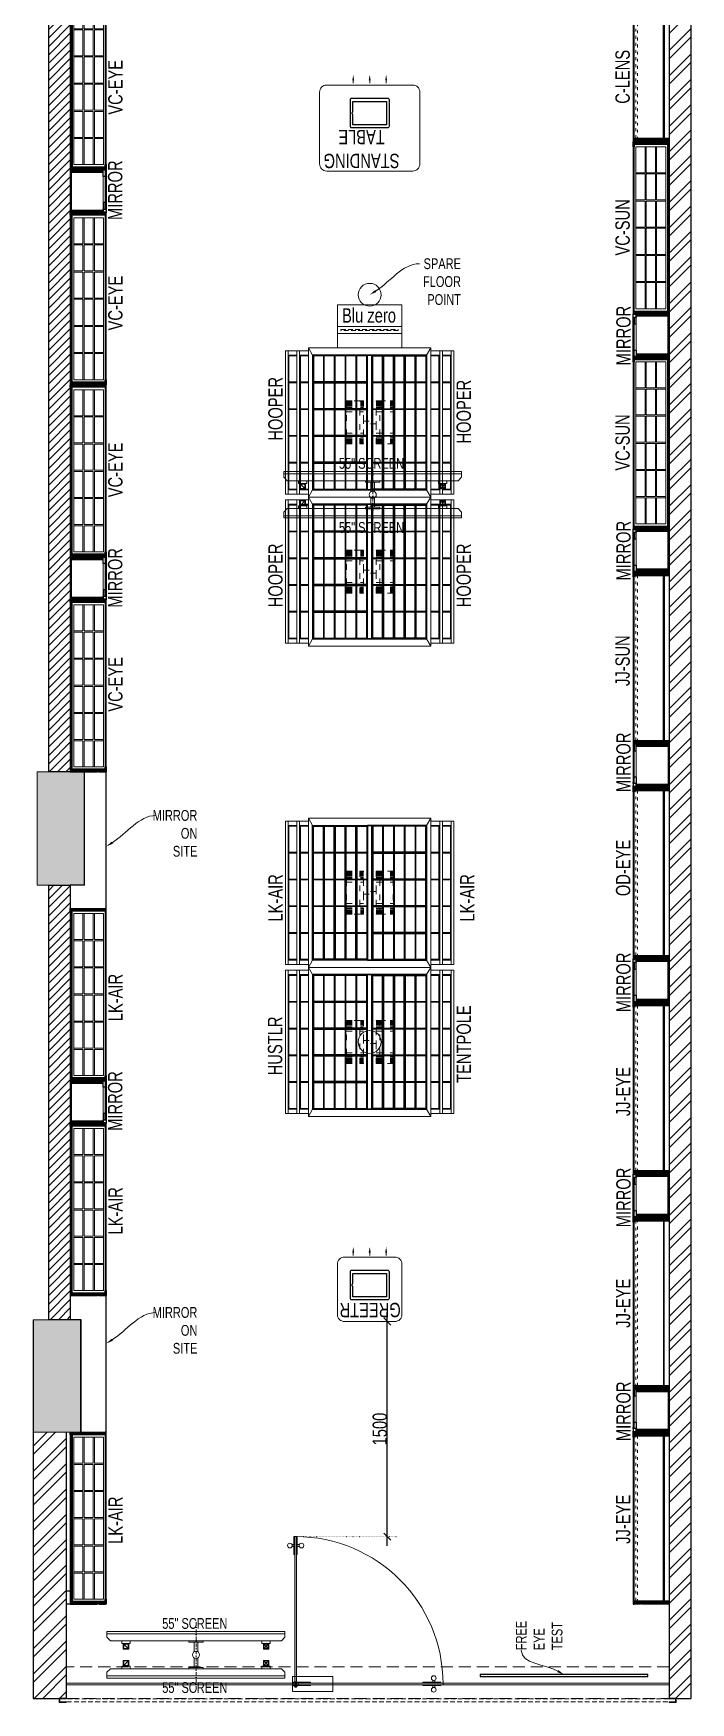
# Model space of a CAD drawing. Header units: feet. Extents: x 3504070 to 3509022, y -4902705 to -4880747.
# Drawn here: x 3504070 to 3508655, y -4902705 to -4891063 of the extents above; entities that cross this region are included whole.
import ezdxf
from ezdxf import colors
from ezdxf.entities.mleader import LeaderData, LeaderLine
from ezdxf.math import Vec2, Vec3

# ---------------------------------------------------------------- set-up
doc = ezdxf.new("R2010")
doc.units = ezdxf.units.FT
doc.header["$LTSCALE"] = 33
doc.header["$MEASUREMENT"] = 0
doc.header["$PDMODE"] = 3
doc.header["$PDSIZE"] = -1
for name, pattern in [('ACAD_ISO03W100', [30, 12, -18]), ('D10_DASHED', [0.75, 0.5, -0.25]), ('DASHDOT2', [0.5, 0.25, -0.125, 0, -0.125]), ('DOT2', [0.125, 0, -0.125]), ('HIDDEN', [9.525, 6.35, -3.175]), ('HIDDENX2', [0.75, 0.5, -0.25])]:
    doc.linetypes.add(name, pattern=pattern)
for name, color, linetype, lineweight in [('A-COL', 243, 'Continuous', 9), ('A-Glazing', 4, 'Continuous', 20), ('A-shutter', 8, 'Continuous', 18), ('beam', 90, 'Continuous', 9), ('column hatch', 5, 'Continuous', 0), ('Glazing', 141, 'Continuous', 15), ('LENS-DIM', 252, 'Continuous', 5), ('LENS-FURNITURE', 13, 'Continuous', 9), ('LENS-PARTITION', 21, 'Continuous', 25), ('LENS-TEXT', 31, 'Continuous', 5), ('LENS_DIMENSION', 193, 'Continuous', 0), ('LENS_TEXT', 31, 'Continuous', 5), ('LK-EQPMT', 3, 'Continuous', 18), ('LK-FF&E FLOOR', 1, 'Continuous', 9), ('LK-FF&E WALL', 1, 'Continuous', 9), ('LK-IT', 3, 'Continuous', 18), ('LN-ELEVATION-1', 81, 'Continuous', 25), ('LN-ELEVATION-2', 103, 'Continuous', 20), ('LN-ELEVATION-3', 125, 'Continuous', 18), ('LN-ELEVATION-4', 145, 'Continuous', 13), ('LN-ELEVATION-5', 167, 'Continuous', 5), ('LN-HATCH', 251, 'Continuous', 0), ('PLANO-TXT', 252, 'Continuous', 5), ('rolling shutter', 1, 'Continuous', 5)]:
    doc.layers.add(name, color=color, linetype=linetype, lineweight=lineweight)
doc.layers.add('A-WALL', color=1, linetype='Continuous')
doc.layers.add('S-DIM', color=7, linetype='Continuous')
doc.styles.add('LK TXT', font='GILC____.TTF', dxfattribs={"height": 100})
doc.styles.get("Standard").update_dxf_attribs({"font": 'GILC____.TTF'})
doc.dimstyles.new('100MM', dxfattribs={"dimtxt": 100, "dimasz": 50, "dimexe": 65, "dimexo": 65, "dimtad": 1, "dimdec": 0, "dimtxsty": 'Standard', "dimblk": 'OBLIQUE', "dimcen": 2.5, "dimdle": 65, "dimclrd": 256, "dimclre": 256, "dimclrt": 1, "dimadec": 0, "dimazin": 0, "dimtfac": 1, "dimtdec": 0, "dimtmove": 1, "dimatfit": 3, "dimfxl": 1, "dimlwd": -1, "dimlwe": -1, "dimarcsym": 0})
pattern_1 = [(225, (-6862226.83, 5277480.606), (29.43331977, -29.43331977), [])]
pattern_2 = [(45, (7858054.0837, 3504049.203), (-4.4901280605, 4.4901280605), [])]
pattern_3 = [(45, (4209746.0415, 1706864.74), (-4.4901280605, 4.4901280605), [])]
pattern_4 = [(45, (4210046.0415, 1706864.74), (-4.4901280605, 4.4901280605), [])]

# ---------------------------------------------------------------- blocks, each defined once
blk = doc.blocks.new('*U45')
at = {"layer": 'A-shutter', "color": 5, "ltscale": 10}
for points in [[(41038044, -1561539), (41038044, -1561544), (41037999, -1561544), (41037999, -1561564), (41038044, -1561564), (41038044, -1561569), (41037994, -1561569), (41037994, -1561539)], [(41042249, -1561539), (41042249, -1561544), (41042294, -1561544), (41042294, -1561564), (41042249, -1561564), (41042249, -1561569), (41042299, -1561569), (41042299, -1561539)]]:
    blk.add_lwpolyline(points, close=True, dxfattribs=at)
at = {"layer": 'A-shutter', "color": 5, "linetype": 'HIDDENX2', "ltscale": 2}
blk.add_lwpolyline([(41037999, -1561544), (41037999, -1561564), (41042294, -1561564), (41042294, -1561544)], close=True, dxfattribs=at)
blk = doc.blocks.new('A$Ce9e9bd8f')
at = {"layer": 'column hatch'}
h = blk.add_hatch(color=8, dxfattribs=at)
h.dxf.hatch_style = 1
h.paths.add_polyline_path([(222, -14229), (-108, -14229), (-108, -15014), (222, -15014)])
h.paths.add_polyline_path([(248, -10409), (-82, -10409), (-82, -11199), (248, -11199)])
h.paths.add_polyline_path([(388, -4049), (-98, -4049), (-98, -4834), (388, -4834), (388, -4364)])
h.paths.add_polyline_path([(242, 3259), (-92, 3259), (-92, 2469), (242, 2469)])
h.paths.add_polyline_path([(242, 1301), (242, 1621), (-92, 1621), (-92, 831), (242, 831)])
at = {"layer": 'LN-HATCH'}
h = blk.add_hatch(dxfattribs=at)
h.set_pattern_fill('ANSI32', color=256, scale=333, angle=180)
h.set_pattern_definition([(225, (-6862226.83, 5277480.6), (88.2999593, -88.2999593), []), (225, (-6862285.7, 5277480.6), (88.2999593, -88.2999593), [])])
h.paths.add_polyline_path([(122, -15014), (-108, -15014), (-108, -16870), (122, -16870)])
h.paths.add_polyline_path([(4478, 4731), (0, 4731), (0, 4581), (150, 4581), (4327, 4581), (4327, -16870), (4478, -16870)])
h = blk.add_hatch(dxfattribs=at)
h.set_pattern_fill('ANSI31', color=256, scale=333, angle=180)
h.set_pattern_definition(pattern_1)
h.paths.add_polyline_path([(150, -4834), (0, -4834), (0, -10409), (150, -10409)])
h.paths.add_polyline_path([(150, 831), (0, 831), (0, -4049), (150, -4049)])
h.paths.add_polyline_path([(150, 2469), (0, 2469), (0, 1621), (150, 1621)])
h.paths.add_polyline_path([(150, 4581), (0, 4581), (0, 3259), (150, 3259)])
h = blk.add_hatch(dxfattribs=at)
h.set_pattern_fill('ANSI31', color=256, scale=333, angle=180)
h.set_pattern_definition(pattern_1)
h.paths.add_polyline_path([(150, -11199), (0, -11199), (0, -14229), (150, -14229)])
at = {"layer": 'A-COL'}
for p, q in [((222, -14229), (-108, -14229)), ((-108, -14229), (-108, -15014)), ((222, -14229), (222, -15014)), ((222, -15014), (-108, -15014))]:
    blk.add_line(p, q, dxfattribs=at)
blk.add_lwpolyline([(-82, -10409), (248, -10409), (248, -11199), (-82, -11199)], close=True, dxfattribs=at)
at = {"layer": 'A-Glazing'}
blk.add_lwpolyline([(122, -16764), (4327, -16764), (4327, -16776), (122, -16776)], close=True, dxfattribs=at)
at = {"layer": 'A-WALL'}
for p, q in [((4327, 4581), (4327, -16870)), ((-108, -14229), (-108, -16870)), ((122, -15014), (122, -16870)), ((-108, -16870), (122, -16870)), ((4327, -16870), (4478, -16870))]:
    blk.add_line(p, q, dxfattribs=at)
blk.add_lwpolyline([(0, 4581), (150, 4581), (150, 3259), (0, 3259), (0, 4731), (4478, 4731), (4478, -16870)], dxfattribs=at)
for points in [[(0, -4834), (150, -4834), (150, -10409), (0, -10409)], [(0, -11199), (150, -11199), (150, -14229), (0, -14229)]]:
    blk.add_lwpolyline(points, close=True, dxfattribs=at)
at = {"layer": 'beam', "linetype": 'HIDDEN', "ltscale": 0.4}
blk.add_lwpolyline([(4327, -16650), (122, -16650), (122, -16870), (4327, -16870)], close=True, dxfattribs=at)
at = {"layer": 'rolling shutter'}
blk.add_blockref('*U45', (-41037922, 1544670), dxfattribs=at)
blk = doc.blocks.new('BLUE ZERO')
at = {"layer": 'LENS-FURNITURE', "ltscale": 0.5}
for points in [[(86207, 120883), (86207, 120433), (85907, 120433), (85907, 120883)], [(86107, 120883), (86107, 120433), (86057, 120433), (86057, 120883)]]:
    blk.add_lwpolyline(points, close=True, dxfattribs=at)
at = {"layer": 'LENS-FURNITURE', "linetype": 'D10_DASHED', "ltscale": 2}
blk.add_lwpolyline([(86086, 120858), (86086, 120458), (86078, 120458), (86078, 120858)], close=True, dxfattribs=at)
blk = doc.blocks.new('VC HD 1200')
at = {"layer": 'LN-HATCH', "ltscale": 0.5}
h = blk.add_hatch(dxfattribs=at)
h.set_pattern_fill('ANSI31', color=256, scale=2)
h.set_pattern_definition([(45, (3760859.753, 1795248.936), (-4.490128061, 4.490128061), [])])
h.paths.add_polyline_path([(-1200, 250), (-1200, 60), (-1194, 60), (-1194, 50), (-1200, 50), (-1200, 6), (-1182, 6), (-1182, 250)])
h = blk.add_hatch(dxfattribs=at)
h.set_pattern_fill('ANSI31', color=256, scale=2)
h.set_pattern_definition(pattern_2)
h.paths.add_polyline_path([(0, 250), (0, 60), (-6, 60), (-6, 50), (0, 50), (0, 6), (-18, 6), (-18, 250)])
h = blk.add_hatch(dxfattribs=at)
h.set_pattern_fill('ANSI31', color=256, scale=2)
h.set_pattern_definition([(45, (7858047.0837, 3504049.203), (-4.4901280605, 4.4901280605), [])])
h.paths.add_polyline_path([(-1165, 6), (-1165, 0), (-1200, 0), (-1200, 6)])
h = blk.add_hatch(dxfattribs=at)
h.set_pattern_fill('ANSI31', color=256, scale=2)
h.set_pattern_definition(pattern_2)
h.paths.add_polyline_path([(-28, 6), (-28, 0), (0, 0), (0, 6)])
at = {"layer": 'LN-ELEVATION-1', "ltscale": 0.5}
for points in [[(-1200, 250), (-1200, 60), (-1194, 60), (-1194, 50), (-1200, 50), (-1200, 6), (-1182, 6), (-1182, 250)], [(-18, 238), (-1182, 238), (-1182, 244), (-18, 244)], [(0, 250), (0, 60), (-6, 60), (-6, 50), (0, 50), (0, 6), (-18, 6), (-18, 250)], [(-1165, 6), (-1165, 0), (-1200, 0), (-1200, 6)], [(-35, 6), (-35, 0), (0, 0), (0, 6)]]:
    blk.add_lwpolyline(points, close=True, dxfattribs=at)
at = {"layer": 'LN-ELEVATION-3', "ltscale": 0.5}
for p, q in [((-1182, 250), (-18, 250)), ((-1165, 6), (-35, 6)), ((-35, 0), (-1165, 0))]:
    blk.add_line(p, q, dxfattribs=at)
for points in [[(-1165, 226), (-35, 226), (-35, 18), (-1165, 18)], [(-1165, 226), (-983, 226), (-983, 162), (-1165, 162)], [(-1165, 90), (-983, 90), (-983, 154), (-1165, 154)], [(-975, 226), (-794, 226), (-794, 162), (-975, 162)], [(-975, 154), (-794, 154), (-794, 90), (-975, 90)], [(-786, 226), (-604, 226), (-604, 162), (-786, 162)], [(-786, 154), (-604, 154), (-604, 90), (-786, 90)], [(-596, 226), (-414, 226), (-414, 162), (-596, 162)], [(-596, 154), (-414, 154), (-414, 90), (-596, 90)], [(-406, 226), (-225, 226), (-225, 162), (-406, 162)], [(-406, 154), (-225, 154), (-225, 90), (-406, 90)], [(-217, 226), (-35, 226), (-35, 162), (-217, 162)], [(-217, 154), (-35, 154), (-35, 90), (-217, 90)], [(-1165, 82), (-983, 82), (-983, 18), (-1165, 18)], [(-975, 82), (-794, 82), (-794, 18), (-975, 18)], [(-786, 82), (-604, 82), (-604, 18), (-786, 18)], [(-596, 82), (-414, 82), (-414, 18), (-596, 18)], [(-406, 82), (-225, 82), (-225, 18), (-406, 18)], [(-217, 82), (-35, 82), (-35, 18), (-217, 18)]]:
    blk.add_lwpolyline(points, close=True, dxfattribs=at)
blk = doc.blocks.new('MIRROR')
at = {"layer": 'LN-HATCH', "ltscale": 0.5}
h = blk.add_hatch(dxfattribs=at)
h.set_pattern_fill('ANSI31', color=256, scale=2)
h.set_pattern_definition([(45, (4060433.7416, 1708720.787), (-4.4901280605, 4.4901280605), [])])
h.paths.add_polyline_path([(213, 101), (231, 101), (231, -128), (213, -128)])
h.paths.add_polyline_path([(231, 95), (495, 95), (495, 101), (231, 101)])
h.paths.add_polyline_path([(513, 101), (495, 101), (495, -128), (513, -128)])
at = {"layer": 'Defpoints'}
blk.add_lwpolyline([(513, 101), (213, 101), (213, -149), (513, -149)], close=True, dxfattribs=at)
at = {"layer": 'LN-ELEVATION-1'}
for points in [[(213, 101), (231, 101), (231, -128), (213, -128)], [(231, 95), (495, 95), (495, 101), (231, 101)], [(513, 101), (495, 101), (495, -128), (513, -128)], [(260, -142), (260, -128), (215, -128), (215, -149), (224, -149), (224, -147), (216, -147), (216, -142)], [(443, -142), (443, -128), (488, -128), (488, -149), (479, -149), (479, -147), (486, -147), (486, -142)], [(505, -149), (505, -147), (509, -147), (509, -129), (488, -129), (488, -128), (511, -128), (511, -149)]]:
    blk.add_lwpolyline(points, close=True, dxfattribs=at)
at = {"layer": 'LN-ELEVATION-2', "color": 4, "lineweight": 0}
blk.add_lwpolyline([(216, -142), (486, -142), (486, -147), (216, -147)], close=True, dxfattribs=at)
at = {"layer": 'LN-ELEVATION-2'}
blk.add_lwpolyline([(260, -142), (443, -142), (443, -128), (260, -128)], close=True, dxfattribs=at)
at = {"layer": 'LN-ELEVATION-4', "ltscale": 0.5}
blk.add_line((479, -149), (224, -149), dxfattribs=at)
blk = doc.blocks.new('JJ SH 1200')
at = {"layer": 'LN-HATCH', "ltscale": 0.5}
h = blk.add_hatch(dxfattribs=at)
h.set_pattern_fill('ANSI31', color=256, scale=2)
h.set_pattern_definition([(45, (4097187.331, 1708800.267), (-4.4901280605, 4.4901280605), [])])
h.paths.add_polyline_path([(792, 220), (792, 30), (786, 30), (786, 20), (792, 20), (792, -24), (767, -24), (767, 220)])
h.paths.add_polyline_path([(-383, 180), (767, 180), (767, 186), (-383, 186)])
h.paths.add_polyline_path([(757, -24), (757, -30), (792, -30), (792, -24)])
h.paths.add_polyline_path([(-408, 220), (-408, 30), (-402, 30), (-402, 20), (-408, 20), (-408, -24), (-383, -24), (-383, 220)])
h.paths.add_polyline_path([(-373, -24), (-373, -30), (-408, -30), (-408, -24)])
at = {"layer": 'LN-ELEVATION-1', "ltscale": 0.5}
for points in [[(-408, 220), (-408, 30), (-402, 30), (-402, 20), (-408, 20), (-408, -24), (-383, -24), (-383, 220)], [(-383, 180), (767, 180), (767, 186), (-383, 186)], [(792, 220), (792, 30), (786, 30), (786, 20), (792, 20), (792, -24), (767, -24), (767, 220)], [(-373, -24), (-373, -30), (-408, -30), (-408, -24)], [(757, -24), (757, -30), (792, -30), (792, -24)]]:
    blk.add_lwpolyline(points, close=True, dxfattribs=at)
at = {"layer": 'LN-ELEVATION-3', "ltscale": 0.5}
for p, q in [((767, 220), (-383, 220)), ((757, -24), (-373, -24)), ((-373, -30), (757, -30))]:
    blk.add_line(p, q, dxfattribs=at)
at = {"layer": 'LN-ELEVATION-4', "linetype": 'ACAD_ISO03W100', "ltscale": 0.05}
blk.add_lwpolyline([(767, 0), (-383, 0), (-383, -12), (767, -12)], close=True, dxfattribs=at)
blk = doc.blocks.new('Entrance Door')
at = {"layer": 'Glazing', "ltscale": 111}
blk.add_hatch(color=256, dxfattribs=at).paths.add_polyline_path([(18, -35), (18, -1235), (30, -1235), (30, -35)])
at = {"layer": 'Glazing'}
for p, q in [((30, -54), (18, -66)), ((1118, -31), (1118, -54)), ((1118, -89), (1118, -66)), ((1133, -31), (1133, -54)), ((1133, -89), (1133, -66))]:
    blk.add_line(p, q, dxfattribs=at)
at = {"layer": 'Glazing', "ltscale": 44}
for p, q in [((-5, -1156), (18, -1156)), ((-5, -1171), (18, -1171)), ((53, -1156), (30, -1156)), ((53, -1171), (30, -1171))]:
    blk.add_line(p, q, dxfattribs=at)
at = {"layer": 'Glazing'}
for points in [[(320, -120), (0, -120), (0, 0), (320, 0)], [(0, -54), (142, -54), (142, -47), (0, -47)], [(0, -66), (142, -66), (142, -74), (0, -74)], [(1181, -54), (1038, -54), (1038, -47), (1181, -47)], [(1181, -66), (1038, -66), (1038, -74), (1181, -74)]]:
    blk.add_lwpolyline(points, close=True, dxfattribs=at)
at = {"layer": 'Glazing', "ltscale": 222}
blk.add_lwpolyline([(-2, -66), (1199, -66), (1199, -54), (-2, -54)], close=True, dxfattribs=at)
at = {"layer": 'Glazing', "ltscale": 111}
blk.add_lwpolyline([(18, -35), (18, -1235), (30, -1235), (30, -35)], close=True, dxfattribs=at)
at = {"layer": 'Glazing', "ltscale": 44}
for points in [[(18, -1093), (18, -1235), (10, -1235), (10, -1093)], [(30, -1093), (30, -1235), (37, -1235), (37, -1093)]]:
    blk.add_lwpolyline(points, close=True, dxfattribs=at)
at = {"layer": 'Glazing'}
for centre, radius in [((1125, -14), 19), ((24, -59), 19.8), ((1125, -107), 19)]:
    blk.add_circle(centre, radius, dxfattribs=at)
at = {"layer": 'Glazing', "ltscale": 44}
for centre in [(-22, -1164), (70, -1164)]:
    blk.add_circle(centre, 19, dxfattribs=at)
at = {"layer": 'Glazing', "ltscale": 222}
blk.add_arc((24, -60), 1175, 270, 359.9996, dxfattribs=at)
blk = doc.blocks.new('GREETR 450x450')
at = {"layer": 'LN-ELEVATION-1', "linetype": 'ByBlock', "lineweight": -2}
for p, q in [((481, 340), (461, 340)), ((481, 225), (461, 225)), ((481, 110), (461, 110))]:
    blk.add_line(p, q, dxfattribs=at)
at = {"layer": 'LN-ELEVATION-1'}
for points in [[(356, 98), (356, 352, 0.414214), (346, 362), (164, 362, 0.414214), (154, 352), (154, 98, 0.414214), (164, 88), (346, 88, 0.414214)], [(264, 343), (336, 343), (336, 108), (172, 108), (172, 343), (245, 343, 0.327538), (247, 344, -0.733799), (262, 344, 0.327538)]]:
    blk.add_lwpolyline(points, format="xyb", close=True, dxfattribs=at)
at = {"layer": 'LN-ELEVATION-1', "linetype": 'ByBlock', "lineweight": -2}
for points in [[(481, 346), (481, 333), (521, 340)], [(481, 232), (481, 218), (521, 225)], [(481, 117), (481, 104), (521, 110)]]:
    blk.add_solid(points, dxfattribs=at)
at = {"layer": 'LN-ELEVATION-2'}
blk.add_lwpolyline([(50, 0), (400, 0, 0.414214), (450, 50), (450, 400, 0.414214), (400, 450), (50, 450, 0.414214), (0, 400), (0, 50, 0.414214)], format="xyb", close=True, dxfattribs=at)
at = {"layer": 'LENS-TEXT', "color": 0, "linetype": 'Continuous', "ltscale": 3, "insert": (81, 222), "char_height": 100, "attachment_point": 5, "rotation": 90, "style": 'LK TXT'}
blk.add_mtext_dynamic_manual_height_columns('GREETR', width=353.06, gutter_width=0.5, heights=[0], dxfattribs=at)
blk = doc.blocks.new('ffgd')
at = {"layer": 'LN-ELEVATION-4', "linetype": 'ACAD_ISO03W100', "ltscale": 0.1}
blk.add_lwpolyline([(0, 47), (0, -41), (-20, -41), (-20, 47)], close=True, dxfattribs=at)
at = {"layer": 'LN-ELEVATION-5', "linetype": 'ACAD_ISO03W100', "ltscale": 0.1}
for p, q in [((-160, 166), (-160, 47)), ((-160, 166), (-160, 47)), ((-159, 166), (-159, 47)), ((-159, 166), (-159, 47)), ((-158, 166), (-158, 47)), ((-158, 166), (-158, 47)), ((-157, 166), (-157, 47)), ((-156, 166), (-156, 47)), ((-154, 166), (-154, 47)), ((-151, 166), (-151, 47)), ((-146, 166), (-146, 47)), ((-141, 166), (-141, 47)), ((-135, 166), (-135, 47)), ((-128, 166), (-128, 47)), ((-120, 166), (-120, 47)), ((-111, 166), (-111, 47)), ((-102, 166), (-102, 47)), ((-85, 166), (-85, 47)), ((65, 166), (65, 47)), ((82, 166), (82, 47)), ((91, 166), (91, 47)), ((100, 166), (100, 47)), ((108, 166), (108, 47)), ((115, 166), (115, 47)), ((121, 166), (121, 47)), ((126, 166), (126, 47)), ((131, 166), (131, 47)), ((134, 166), (134, 47)), ((136, 166), (136, 47)), ((137, 166), (137, 47)), ((138, 166), (138, 47)), ((138, 166), (138, 47)), ((139, 166), (139, 47)), ((139, 166), (139, 47)), ((140, 166), (140, 47)), ((140, 166), (140, 47)), ((-160, -41), (-160, -160)), ((-160, -41), (-160, -160)), ((-159, -41), (-159, -160)), ((-159, -41), (-159, -160)), ((-158, -41), (-158, -160)), ((-158, -41), (-158, -160)), ((-157, -41), (-157, -160)), ((-156, -41), (-156, -160)), ((-154, -41), (-154, -160)), ((-151, -41), (-151, -160)), ((-146, -41), (-146, -160)), ((-141, -41), (-141, -160)), ((-135, -41), (-135, -160)), ((-128, -41), (-128, -160)), ((-120, -41), (-120, -160)), ((-111, -41), (-111, -160)), ((-102, -41), (-102, -160)), ((-85, -41), (-85, -160)), ((65, -41), (65, -160)), ((82, -41), (82, -160)), ((91, -41), (91, -160)), ((100, -41), (100, -160)), ((108, -41), (108, -160)), ((115, -41), (115, -160)), ((121, -41), (121, -160)), ((126, -41), (126, -160)), ((131, -41), (131, -160)), ((134, -41), (134, -160)), ((136, -41), (136, -160)), ((137, -41), (137, -160)), ((138, -41), (138, -160)), ((138, -41), (138, -160)), ((139, -41), (139, -160)), ((139, -41), (139, -160)), ((140, -41), (140, -160)), ((140, -41), (140, -160))]:
    blk.add_line(p, q, dxfattribs=at)
for points in [[(140, 73), (140, 166), (-160, 166), (-160, 73)], [(140, -67), (140, -160), (-160, -160), (-160, -67)]]:
    blk.add_lwpolyline(points, dxfattribs=at)
for points in [[(140, 73), (140, 47), (-160, 47), (-160, 73)], [(140, -41), (140, -67), (-160, -67), (-160, -41)]]:
    blk.add_lwpolyline(points, close=True, dxfattribs=at)
blk = doc.blocks.new('EURO 1040 x 1175')
at = {"layer": 'LN-ELEVATION-1'}
for points in [[(-470, -327), (470, -327), (470, 468), (-470, 468)], [(-470, 85), (470, 85), (470, 468), (-470, 468)], [(-283, 85), (-277, 85), (-277, 468), (-283, 468)], [(-96, 85), (-90, 85), (-90, 468), (-96, 468)], [(90, 85), (96, 85), (96, 468), (90, 468)], [(277, 85), (283, 85), (283, 468), (277, 468)], [(-470, 387), (-283, 387), (-283, 393), (-470, 393)], [(-277, 387), (-96, 387), (-96, 393), (-277, 393)], [(-90, 387), (90, 387), (90, 393), (-90, 393)], [(96, 387), (277, 387), (277, 393), (96, 393)], [(283, 387), (470, 387), (470, 393), (283, 393)], [(-470, 311), (-283, 311), (-283, 317), (-470, 317)], [(-470, 236), (-283, 236), (-283, 242), (-470, 242)], [(-277, 311), (-96, 311), (-96, 317), (-277, 317)], [(-277, 236), (-96, 236), (-96, 242), (-277, 242)], [(-90, 311), (90, 311), (90, 317), (-90, 317)], [(-90, 236), (90, 236), (90, 242), (-90, 242)], [(96, 311), (277, 311), (277, 317), (96, 317)], [(96, 236), (277, 236), (277, 242), (96, 242)], [(283, 311), (470, 311), (470, 317), (283, 317)], [(283, 236), (470, 236), (470, 242), (283, 242)], [(-470, 160), (-283, 160), (-283, 166), (-470, 166)], [(-277, 160), (-96, 160), (-96, 166), (-277, 166)], [(-90, 160), (90, 160), (90, 166), (-90, 166)], [(96, 160), (277, 160), (277, 166), (96, 166)], [(283, 160), (470, 160), (470, 166), (283, 166)], [(-470, 85), (470, 85), (470, 55), (-470, 55)], [(-470, 55), (470, 55), (470, -327), (-470, -327)], [(-283, 55), (-277, 55), (-277, -327), (-283, -327)], [(-96, 55), (-90, 55), (-90, -327), (-96, -327)], [(90, 55), (96, 55), (96, -327), (90, -327)], [(277, 55), (283, 55), (283, -327), (277, -327)], [(-470, -20), (-283, -20), (-283, -26), (-470, -26)], [(-470, -96), (-283, -96), (-283, -102), (-470, -102)], [(-277, -20), (-96, -20), (-96, -26), (-277, -26)], [(-277, -96), (-96, -96), (-96, -102), (-277, -102)], [(-90, -20), (90, -20), (90, -26), (-90, -26)], [(-90, -96), (90, -96), (90, -102), (-90, -102)], [(96, -20), (277, -20), (277, -26), (96, -26)], [(96, -96), (277, -96), (277, -102), (96, -102)], [(283, -20), (470, -20), (470, -26), (283, -26)], [(283, -96), (470, -96), (470, -102), (283, -102)], [(-470, -171), (-283, -171), (-283, -177), (-470, -177)], [(-277, -171), (-96, -171), (-96, -177), (-277, -177)], [(-90, -171), (90, -171), (90, -177), (-90, -177)], [(96, -171), (277, -171), (277, -177), (96, -177)], [(283, -171), (470, -171), (470, -177), (283, -177)], [(-470, -246), (-283, -246), (-283, -252), (-470, -252)], [(-277, -246), (-96, -246), (-96, -252), (-277, -252)], [(-90, -246), (90, -246), (90, -252), (-90, -252)], [(96, -246), (277, -246), (277, -252), (96, -252)], [(283, -246), (470, -246), (470, -252), (283, -252)]]:
    blk.add_lwpolyline(points, close=True, dxfattribs=at)
for points in [[(-283, 462), (-464, 462), (-464, 317)], [(-96, 462), (-277, 462)], [(90, 462), (-90, 462)], [(277, 462), (96, 462)], [(464, 317), (464, 462), (283, 462)], [(-464, 311), (-464, 242)], [(-464, 236), (-464, 166)], [(464, 242), (464, 311)], [(464, 166), (464, 236)], [(-464, 160), (-464, 91), (-283, 91)], [(283, 91), (464, 91), (464, 160)], [(-464, -20), (-464, 49), (-283, 49)], [(-277, 91), (-96, 91)], [(-277, 49), (-96, 49)], [(-90, 91), (90, 91)], [(-90, 49), (90, 49)], [(96, 91), (277, 91)], [(96, 49), (277, 49)], [(283, 49), (464, 49), (464, -20)], [(-464, -96), (-464, -26)], [(-464, -171), (-464, -102)], [(464, -26), (464, -96)], [(464, -102), (464, -171)], [(-283, -321), (-464, -321), (-464, -177)], [(464, -177), (464, -321), (283, -321)], [(-96, -321), (-277, -321)], [(90, -321), (-90, -321)], [(277, -321), (96, -321)]]:
    blk.add_lwpolyline(points, dxfattribs=at)
at = {"layer": 'LN-ELEVATION-2'}
blk.add_lwpolyline([(-520, -357), (520, -357), (520, 498), (-520, 498)], close=True, dxfattribs=at)
for points in [[(-470, 468), (-520, 498)], [(470, 468), (520, 498)], [(-470, -327), (-520, -357)], [(470, -327), (520, -357)]]:
    blk.add_lwpolyline(points, dxfattribs=at)
at = {"layer": 'LN-ELEVATION-3'}
for points in [[(-500, 560), (500, 560), (500, 578), (-500, 578)], [(-500, 498), (-470, 498), (-470, 560), (-500, 560)], [(470, 498), (500, 498), (500, 560), (470, 560)], [(-500, -357), (-470, -357), (-470, -419), (-500, -419)], [(-500, -419), (500, -419), (500, -437), (-500, -437)], [(470, -357), (500, -357), (500, -419), (470, -419)]]:
    blk.add_lwpolyline(points, close=True, dxfattribs=at)
at = {"layer": 'LN-ELEVATION-4'}
for points in [[(-500, 640), (500, 640), (500, 658), (-500, 658)], [(-500, 578), (-470, 578), (-470, 640), (-500, 640)], [(470, 578), (500, 578), (500, 640), (470, 640)], [(-470, 498), (-464, 498), (-464, 560), (-470, 560)], [(-464, 554), (-283, 554), (-283, 560), (-464, 560)], [(-283, 498), (-277, 498), (-277, 560), (-283, 560)], [(-277, 554), (-96, 554), (-96, 560), (-277, 560)], [(-96, 498), (-90, 498), (-90, 560), (-96, 560)], [(-90, 554), (90, 554), (90, 560), (-90, 560)], [(90, 498), (96, 498), (96, 560), (90, 560)], [(96, 554), (277, 554), (277, 560), (96, 560)], [(277, 498), (283, 498), (283, 560), (277, 560)], [(283, 554), (464, 554), (464, 560), (283, 560)], [(464, 498), (470, 498), (470, 560), (464, 560)], [(-500, -437), (-470, -437), (-470, -499), (-500, -499)], [(-470, -357), (-464, -357), (-464, -419), (-470, -419)], [(-464, -413), (-283, -413), (-283, -419), (-464, -419)], [(-283, -357), (-277, -357), (-277, -419), (-283, -419)], [(-277, -413), (-96, -413), (-96, -419), (-277, -419)], [(-96, -357), (-90, -357), (-90, -419), (-96, -419)], [(-90, -413), (90, -413), (90, -419), (-90, -419)], [(90, -357), (96, -357), (96, -419), (90, -419)], [(96, -413), (277, -413), (277, -419), (96, -419)], [(277, -357), (283, -357), (283, -419), (277, -419)], [(283, -413), (464, -413), (464, -419), (283, -419)], [(464, -357), (470, -357), (470, -419), (464, -419)], [(470, -437), (500, -437), (500, -499), (470, -499)], [(-500, -499), (500, -499), (500, -517), (-500, -517)]]:
    blk.add_lwpolyline(points, close=True, dxfattribs=at)
at = {"layer": 'LN-ELEVATION-5'}
for points in [[(-470, 578), (-464, 578), (-464, 640), (-470, 640)], [(-464, 634), (-283, 634), (-283, 640), (-464, 640)], [(-283, 578), (-277, 578), (-277, 640), (-283, 640)], [(-277, 634), (-96, 634), (-96, 640), (-277, 640)], [(-96, 578), (-90, 578), (-90, 640), (-96, 640)], [(-90, 634), (90, 634), (90, 640), (-90, 640)], [(90, 578), (96, 578), (96, 640), (90, 640)], [(96, 634), (277, 634), (277, 640), (96, 640)], [(277, 578), (283, 578), (283, 640), (277, 640)], [(283, 634), (464, 634), (464, 640), (283, 640)], [(464, 578), (470, 578), (470, 640), (464, 640)], [(-470, -437), (-464, -437), (-464, -499), (-470, -499)], [(-283, -437), (-277, -437), (-277, -499), (-283, -499)], [(-96, -437), (-90, -437), (-90, -499), (-96, -499)], [(90, -437), (96, -437), (96, -499), (90, -499)], [(277, -437), (283, -437), (283, -499), (277, -499)], [(464, -437), (470, -437), (470, -499), (464, -499)], [(-464, -493), (-283, -493), (-283, -499), (-464, -499)], [(-277, -493), (-96, -493), (-96, -499), (-277, -499)], [(-90, -493), (90, -493), (90, -499), (-90, -499)], [(96, -493), (277, -493), (277, -499), (96, -499)], [(283, -493), (464, -493), (464, -499), (283, -499)]]:
    blk.add_lwpolyline(points, close=True, dxfattribs=at)
at = {"layer": 'LENS-DIM'}
blk.add_blockref('ffgd', (10, 67), dxfattribs=at)
blk = doc.blocks.new('_Oblique')
at = {"color": 0, "lineweight": -2}
blk.add_line((-0.5, -0.5), (0.5, 0.5), dxfattribs=at)
blk = doc.blocks.new('*D52')
at = {"layer": 'Defpoints', "color": 0}
for p in [(3506416, -4900047), (3506539, -4900047), (3505888, -4901547)]:
    blk.add_point(p, dxfattribs=at)
at = {"layer": 'S-DIM', "linetype": 'DOT2'}
for p, q in [((3506481, -4900047), (3506604, -4900047)), ((3505953, -4901547), (3506604, -4901547))]:
    blk.add_line(p, q, dxfattribs=at)
at = {"layer": 'S-DIM'}
blk.add_line((3506539, -4901612), (3506539, -4899982), dxfattribs=at)
at = {"layer": 'S-DIM', "xscale": 50, "yscale": 50, "zscale": 50}
for p, rotation in [((3506539, -4900047), 90), ((3506539, -4901547), 270)]:
    blk.add_blockref('_Oblique', p, dxfattribs=dict(at, rotation=rotation))
at = {"layer": 'S-DIM', "color": 1, "insert": (3506487, -4900797), "char_height": 100, "attachment_point": 5, "rotation": 90}
blk.add_mtext('1500', dxfattribs=at)
blk = doc.blocks.new('CLENS 900')
at = {"layer": 'LN-HATCH', "ltscale": 0.5}
h = blk.add_hatch(dxfattribs=at)
h.set_pattern_fill('ANSI31', color=256, scale=50)
h.set_pattern_definition([(45, (911.795, 250), (-4.419417, 4.419417), [])])
h.paths.add_polyline_path([(0, 250), (0, 60), (6, 60), (6, 50), (0, 50), (0, 6), (25, 6), (25, 250)])
h = blk.add_hatch(dxfattribs=at)
h.set_pattern_fill('ANSI31', color=256, scale=2)
h.set_pattern_definition(pattern_3)
h.paths.add_polyline_path([(900, 250), (900, 60), (894, 60), (894, 50), (900, 50), (900, 6), (875, 6), (875, 250)])
h = blk.add_hatch(dxfattribs=at)
h.set_pattern_fill('ANSI31', color=256, scale=2)
h.set_pattern_definition(pattern_4)
h.paths.add_polyline_path([(875, 210), (25, 210), (25, 216), (875, 216)])
h = blk.add_hatch(dxfattribs=at)
h.set_pattern_fill('ANSI31', color=256, scale=2)
h.set_pattern_definition(pattern_4)
h.paths.add_polyline_path([(35, 6), (35, 0), (0, 0), (0, 6)])
h = blk.add_hatch(dxfattribs=at)
h.set_pattern_fill('ANSI31', color=256, scale=2)
h.set_pattern_definition(pattern_3)
h.paths.add_polyline_path([(865, 6), (865, 0), (900, 0), (900, 6)])
at = {"layer": 'LN-ELEVATION-1', "ltscale": 0.5}
for points in [[(0, 250), (0, 60), (6, 60), (6, 50), (0, 50), (0, 6), (25, 6), (25, 250)], [(900, 250), (900, 60), (894, 60), (894, 50), (900, 50), (900, 6), (875, 6), (875, 250)], [(875, 210), (25, 210), (25, 216), (875, 216)], [(35, 6), (35, 0), (0, 0), (0, 6)], [(865, 6), (865, 0), (900, 0), (900, 6)]]:
    blk.add_lwpolyline(points, close=True, dxfattribs=at)
at = {"layer": 'LN-ELEVATION-3', "ltscale": 0.5}
for p, q in [((25, 250), (875, 250)), ((35, 6), (865, 6)), ((865, 0), (35, 0))]:
    blk.add_line(p, q, dxfattribs=at)
at = {"layer": 'LN-ELEVATION-4', "linetype": 'ACAD_ISO03W100', "ltscale": 0.05}
blk.add_lwpolyline([(25, 30), (875, 30), (875, 18), (25, 18)], close=True, dxfattribs=at)
blk = doc.blocks.new('Standing Table 700X600')
at = {"layer": 'LN-ELEVATION-1', "linetype": 'ByBlock', "lineweight": -2}
for p, q in [((-115, -32), (-115, -12)), ((0, -32), (0, -12)), ((115, -32), (115, -12))]:
    blk.add_line(p, q, dxfattribs=at)
at = {"layer": 'LN-ELEVATION-1'}
for points in [[(-127, 94), (127, 94, 0.414214), (137, 104), (137, 286, 0.414214), (127, 296), (-127, 296, 0.414214), (-137, 286), (-137, 104, 0.414214)], [(117, 186), (117, 114), (-118, 114), (-118, 278), (117, 278), (117, 205, 0.327538), (119, 203, -0.733799), (119, 188, 0.327538)]]:
    blk.add_lwpolyline(points, format="xyb", close=True, dxfattribs=at)
at = {"layer": 'LN-ELEVATION-1', "linetype": 'ByBlock', "lineweight": -2}
for points in [[(-108, -32), (-121, -32), (-115, -72)], [(7, -32), (-7, -32), (0, -72)], [(121, -32), (108, -32), (115, -72)]]:
    blk.add_solid(points, dxfattribs=at)
at = {"layer": 'LN-ELEVATION-2'}
blk.add_lwpolyline([(-300, 0), (300, 0, 0.414214), (350, 50), (350, 550, 0.414214), (300, 600), (-300, 600, 0.414214), (-350, 550), (-350, 50, 0.414214)], format="xyb", close=True, dxfattribs=at)
at = {"layer": 'LENS-TEXT', "color": 7, "linetype": 'Continuous', "ltscale": 3, "insert": (57, 446), "char_height": 100, "width": 783.96, "attachment_point": 5, "style": 'LK TXT'}
blk.add_mtext('STANDING TABLE', dxfattribs=at)
blk = doc.blocks.new('55INCH')
at = {"layer": 'LK-EQPMT', "ltscale": 12}
for p, q in [((2111559, 1135690), (2111583, 1135690)), ((2111583, 1135690), (2111608, 1135666)), ((2111608, 1134474), (2111608, 1135666)), ((2111608, 1135588), (2111627, 1135588)), ((2111627, 1135529), (2111608, 1135529)), ((2111627, 1135588), (2111627, 1135529)), ((2111627, 1134611), (2111608, 1134611)), ((2111627, 1134611), (2111627, 1134552)), ((2111559, 1134449), (2111583, 1134449)), ((2111583, 1134449), (2111608, 1134474)), ((2111608, 1134552), (2111627, 1134552))]:
    blk.add_line(p, q, dxfattribs=at)
at = {"layer": 'LK-EQPMT'}
for p, q in [((2111662, 1135543), (2111631, 1135574)), ((2111662, 1135574), (2111631, 1135543)), ((2111662, 1134597), (2111631, 1134566))]:
    blk.add_line(p, q, dxfattribs=at)
at = {"layer": 'LK-EQPMT', "ltscale": 12}
blk.add_lwpolyline([(2111543, 1135690), (2111559, 1135690), (2111559, 1134449), (2111543, 1134449)], close=True, dxfattribs=at)
at = {"layer": 'LK-EQPMT'}
for points in [[(2111627, 1135578), (2111627, 1135540), (2111665, 1135540), (2111665, 1135578)], [(2111631, 1135574), (2111631, 1135543), (2111662, 1135543), (2111662, 1135574)], [(2111627, 1134563), (2111627, 1134601), (2111665, 1134601), (2111665, 1134563)], [(2111631, 1134566), (2111631, 1134597), (2111662, 1134597), (2111662, 1134566)]]:
    blk.add_lwpolyline(points, close=True, dxfattribs=at)

msp = doc.modelspace()

# ---------------------------------------------------------------- linework, layer by layer
msp.add_lwpolyline([(3508355.4, -4902509.6), (3507187.4, -4902509.6), (3507187.4, -4902521.6), (3508355.4, -4902521.6)], close=True)
at = {"layer": 'LENS-PARTITION'}
for points in [[(3504577.3, -4896213.7), (3504571.3, -4896213.7), (3504527.3, -4896213.7), (3504424.8, -4896213.7), (3504424.8, -4897003.7), (3504327.3, -4897003.7), (3504327.3, -4897166.2), (3504517.3, -4897166.2), (3504577.3, -4897166.2)], [(3504577.3, -4899866.2), (3504571.3, -4899866.2), (3504527.3, -4899866.2), (3504327.3, -4899866.2), (3504327.3, -4900033.7), (3504399.8, -4900033.7), (3504399.8, -4900818.7), (3504517.3, -4900818.7), (3504577.3, -4900818.7)], [(3504327.3, -4902018.7), (3504299.8, -4902018.7), (3504299.8, -4901924.3), (3504327.3, -4901924.3)]]:
    msp.add_lwpolyline(points, close=True, dxfattribs=at)
at = {"layer": 'LENS_DIMENSION'}
for centre in [(3506416, -4892886.5), (3506416, -4898097)]:
    msp.add_circle(centre, 79.7, dxfattribs=at)
at = {"layer": 'LK-IT', "color": 1, "linetype": 'DASHDOT2', "ltscale": 3}
for p, q in [((3506437, -4894525.4), (3506437, -4894036.4)), ((3505204.3, -4902615.9), (3505204.3, -4902126.9))]:
    msp.add_line(p, q, dxfattribs=at)
at = {"layer": 'LK-IT'}
for points in [[(3506487, -4894183.5), (3506387, -4894183.5), (3506387, -4894193.5), (3506487, -4894193.5)], [(3506487, -4894378.4), (3506387, -4894378.4), (3506387, -4894368.4), (3506487, -4894368.4)], [(3505254.3, -4902274), (3505154.3, -4902274), (3505154.3, -4902284), (3505254.3, -4902284)], [(3505254.3, -4902468.8), (3505154.3, -4902468.8), (3505154.3, -4902458.8), (3505254.3, -4902458.8)]]:
    msp.add_lwpolyline(points, close=True, dxfattribs=at)
for points in [[(3506449.5, -4894259.3), (3506449.5, -4894193.5), (3506424.5, -4894193.5), (3506424.5, -4894259.3, -0.2679492), (3506449.5, -4894259.3, 1)], [(3506449.5, -4894302.6), (3506449.5, -4894368.4), (3506424.5, -4894368.4), (3506424.5, -4894302.6, 0.2679492), (3506449.5, -4894302.6, -1)], [(3505216.8, -4902349.8), (3505216.8, -4902284), (3505191.8, -4902284), (3505191.8, -4902349.8, -0.2679492), (3505216.8, -4902349.8, 1)], [(3505216.8, -4902393.1), (3505216.8, -4902458.8), (3505191.8, -4902458.8), (3505191.8, -4902393.1, 0.2679492), (3505216.8, -4902393.1, -1)]]:
    msp.add_lwpolyline(points, format="xyb", dxfattribs=at)
at = {"layer": 'LK-IT', "color": 1}
for centre in [(3506437, -4894280.9), (3505204.3, -4902371.4)]:
    msp.add_circle(centre, 25, dxfattribs=at)

# ---------------------------------------------------------------- block references
at = {"layer": 'A-Glazing', "xscale": -0.8748404702499005, "yscale": 0.8748404702499005, "zscale": 0.8748404702499005, "rotation": 179.9999889093191}
msp.add_blockref('Entrance Door', (3505878.6, -4902627.6), dxfattribs=at)
at = {"layer": 'LENS-DIM', "color": 2}
msp.add_blockref('A$Ce9e9bd8f', (3504177.3, -4885805.1), dxfattribs=at)
at = {"layer": 'LK-FF&E FLOOR'}
for name, p, rotation in [('Standing Table 700X600', (3506416, -4891423.7), 180), ('BLUE ZERO', (3385757.6, -4807050.3), 270), ('EURO 1040 x 1175', (3506486.1, -4893777), 90), ('EURO 1040 x 1175', (3506486.1, -4894817), 90), ('EURO 1040 x 1175', (3506486.1, -4898097), 90), ('GREETR 450x450', (3506641, -4900047.1), 90)]:
    msp.add_blockref(name, p, dxfattribs=dict(at, rotation=rotation))
at = {"layer": 'LK-FF&E FLOOR', "xscale": -1, "rotation": 90}
msp.add_blockref('EURO 1040 x 1175', (3506486.1, -4897057), dxfattribs=at)
at = {"layer": 'LK-FF&E WALL'}
for name, p, rotation in [('VC HD 1200', (3504577.3, -4890813.7), 90.00000000000003), ('CLENS 900', (3508254.8, -4890918.7), 270), ('MIRROR', (3508403.4, -4895805.8), 270), ('JJ SH 1200', (3508284.8, -4899726.7), 270), ('MIRROR', (3508403.4, -4900305.8), 270), ('VC HD 1200', (3504577.3, -4900818.7), 90.00000000000003)]:
    msp.add_blockref(name, p, dxfattribs=dict(at, rotation=rotation))
at = {"layer": 'LK-FF&E WALL', "xscale": -1}
for name, p, rotation in [('VC HD 1200', (3508254.8, -4891818.7), 270), ('MIRROR', (3504428.6, -4891800.8), 90), ('VC HD 1200', (3504577.3, -4893513.7), 90), ('MIRROR', (3508403.4, -4893531.7), 270), ('VC HD 1200', (3508254.8, -4893318.7), 270), ('VC HD 1200', (3504577.3, -4894713.7), 90), ('MIRROR', (3508403.4, -4895031.7), 270), ('MIRROR', (3504428.6, -4894500.8), 90), ('JJ SH 1200', (3508284.8, -4895610.8), 270), ('VC HD 1200', (3504577.3, -4896213.7), 90), ('JJ SH 1200', (3508284.8, -4897110.8), 270), ('VC HD 1200', (3504577.3, -4898366.2), 90), ('MIRROR', (3508403.4, -4898031.7), 270), ('JJ SH 1200', (3508284.8, -4898610.8), 270), ('MIRROR', (3504428.6, -4898153.3), 90), ('VC HD 1200', (3504577.3, -4899866.2), 90), ('MIRROR', (3508403.4, -4899531.7), 270), ('JJ SH 1200', (3508284.8, -4901610.8), 270)]:
    msp.add_blockref(name, p, dxfattribs=dict(at, rotation=rotation))
at = {"layer": 'LK-IT', "rotation": 270}
for p in [(2371367.1, -2782575.8), (2370134.3, -2790666.3)]:
    msp.add_blockref('55INCH', p, dxfattribs=at)
at = {"layer": 'LK-IT', "xscale": -1, "rotation": 270}
for p in [(2371367.1, -7005986), (2370134.3, -7014076.5)]:
    msp.add_blockref('55INCH', p, dxfattribs=at)

# ---------------------------------------------------------------- texts
at = {"layer": 'LENS-TEXT', "color": 0, "linetype": 'Continuous', "ltscale": 3, "char_height": 75, "width": 783.964, "attachment_point": 5, "style": 'LK TXT'}
for insert in [(3506428.6, -4894062.7), (3506428.6, -4894509.7), (3505195.8, -4902153.2), (3505195.8, -4902600.2)]:
    msp.add_mtext('\\pt225;55" SCREEN', dxfattribs=dict(at, insert=insert))
at = {"layer": 'LENS_TEXT', "linetype": 'Continuous', "ltscale": 3, "char_height": 100, "width": 324.474, "attachment_point": 5, "rotation": 90, "style": 'LK TXT'}
for insert in [(3504640.9, -4892157.2), (3508186.9, -4893171.1), (3508186.9, -4894671.1), (3504640.9, -4894860.8), (3508186.9, -4896147.4), (3508186.9, -4897682), (3504640.9, -4898509.3), (3508186.9, -4899182), (3508186.9, -4900673.3)]:
    msp.add_mtext('{\\C7;MIRROR}', dxfattribs=dict(at, insert=insert))
at = {"layer": 'PLANO-TXT', "linetype": 'Continuous', "ltscale": 3, "char_height": 100, "width": 244.677, "attachment_point": 5, "rotation": 90, "style": 'LK TXT'}
for s, insert in [('C-LENS', (3508180.7, -4891366.3)), ('VC-EYE', (3504642.3, -4891439.3)), ('VC-SUN', (3508180.7, -4892416.5)), ('VC-EYE', (3504642.3, -4892944.4)), ('HOOPER', (3505759.2, -4893681.9)), ('HOOPER', (3507072.5, -4893701.6)), ('VC-SUN', (3508180.7, -4893916.5)), ('VC-EYE', (3504642.3, -4894107.8)), ('HOOPER', (3505759.2, -4894843.6)), ('HOOPER', (3507072.5, -4894843.6)), ('JJ-SUN', (3508180.7, -4895438)), ('VC-EYE', (3504642.3, -4895603.4)), ('OD-EYE', (3508184.5, -4896884)), ('LK-AIR', (3505759.2, -4897092.4)), ('LK-AIR', (3507096.9, -4897092.4)), ('LK-AIR', (3504642.3, -4897787.6)), ('TENTPOLE', (3507072.8, -4898111.9)), ('HUSTLR', (3505756.5, -4898124.7)), ('JJ-EYE', (3508184.5, -4898443.7)), ('LK-AIR', (3504642.3, -4899275)), ('JJ-EYE', (3508184.5, -4899919.6)), ('LK-AIR', (3504642.3, -4901432.7)), ('JJ-EYE', (3508184.5, -4901426.3))]:
    msp.add_mtext(s, dxfattribs=dict(at, insert=insert))
at = {"layer": 'PLANO-TXT', "linetype": 'Continuous', "ltscale": 3, "insert": (3506411, -4893031.1), "char_height": 100, "width": 357.25, "attachment_point": 5, "style": 'LK TXT'}
msp.add_mtext('\\pt800;Blu zero', dxfattribs=at)

# ---------------------------------------------------------------- dimensions: what is measured, and where the dimension line sits
at = {"layer": 'S-DIM', "color": 2}
dim = msp.add_linear_dim(base=(3506539.1, -4900047.1), p1=(3505887.7, -4901547.1), p2=(3506416, -4900047.1), angle=90, dimstyle='100MM', dxfattribs=at)
dim.commit()
dim.dimension.update_dxf_attribs({"geometry": '*D52', "text_midpoint": (3506487.3, -4900797.1)})

# ---------------------------------------------------------------- leaders
at = {"layer": 'LENS-TEXT', "color": 0, "linetype": 'Continuous', "ltscale": 3}
ml = msp.add_multileader_mtext('Standard', dxfattribs=at)
ml.set_content('\\pxqr,t3;{\\C0;SPARE FLOOR POINT}', color=1)
ml.set_leader_properties(color=256, linetype='ByLayer', lineweight=-1)
ml.build(insert=Vec2(0, 0))
ml.multileader.update_dxf_attribs({"leader_type": 2, "dogleg_length": 0.36, "arrow_head_size": 50})
ctx = ml.context
ctx.base_point, ctx.char_height, ctx.arrow_head_size, ctx.landing_gap_size, ctx.plane_origin, ctx.plane_x_axis, ctx.plane_y_axis = Vec3(3506762.8, -4892670.1), 75, 50, 0.09, Vec3(3513210.2, -4891038.5), Vec3(0.9999994, 0.001097), Vec3(-0.001097, 0.9999994)
notes = []
notes.append((ctx, [(1, (1, 1, 0), (3506762.5, -4892670.1), (0.9999994, 0.001097), 0.36, [(1, [(3506416, -4892886.5)], 0, [])])]))
ctx.mtext.insert, ctx.mtext.text_direction, ctx.mtext.rotation, ctx.mtext.width, ctx.mtext.flow_direction = Vec3(3506762.9, -4892632.1), Vec3(0.9999994, 0.001097), 0.001097, 289.544, 5
ml = msp.add_multileader_mtext('Standard', dxfattribs=at)
ml.set_content('\\pxqr,t3;{\\C0;MIRROR ON SITE}', color=1)
ml.set_leader_properties(color=256, linetype='ByLayer', lineweight=-1)
ml.build(insert=Vec2(0, 0))
ml.multileader.update_dxf_attribs({"leader_type": 2, "dogleg_length": 0.36, "arrow_head_size": 50})
ctx = ml.context
ctx.base_point, ctx.char_height, ctx.arrow_head_size, ctx.landing_gap_size, ctx.plane_origin, ctx.plane_x_axis, ctx.plane_y_axis = Vec3(3504924.1, -4896518), 75, 50, 0.09, Vec3(3511371.4, -4894886.4), Vec3(0.9999994, 0.001097), Vec3(-0.001097, 0.9999994)
notes.append((ctx, [(1, (1, 1, 0), (3504923.7, -4896518), (0.9999994, 0.001097), 0.36, [(1, [(3504577.3, -4896734.4)], 0, [])])]))
ctx.mtext.insert, ctx.mtext.text_direction, ctx.mtext.rotation, ctx.mtext.width, ctx.mtext.flow_direction = Vec3(3504924.1, -4896480), Vec3(0.9999994, 0.001097), 0.001097, 289.544, 5
ml = msp.add_multileader_mtext('Standard', dxfattribs=at)
ml.set_content('\\pxqr,t3;{\\C0;MIRROR ON SITE}', color=1)
ml.set_leader_properties(color=256, linetype='ByLayer', lineweight=-1)
ml.build(insert=Vec2(0, 0))
ml.multileader.update_dxf_attribs({"leader_type": 2, "dogleg_length": 0.36, "arrow_head_size": 50})
ctx = ml.context
ctx.base_point, ctx.char_height, ctx.arrow_head_size, ctx.landing_gap_size, ctx.plane_origin, ctx.plane_x_axis, ctx.plane_y_axis = Vec3(3504924.1, -4899984.4), 75, 50, 0.09, Vec3(3511371.4, -4898352.8), Vec3(0.9999994, 0.001097), Vec3(-0.001097, 0.9999994)
notes.append((ctx, [(1, (1, 1, 0), (3504923.7, -4899984.4), (0.9999994, 0.001097), 0.36, [(1, [(3504577.3, -4900200.8)], 0, [])])]))
ctx.mtext.insert, ctx.mtext.text_direction, ctx.mtext.rotation, ctx.mtext.width, ctx.mtext.flow_direction = Vec3(3504924.1, -4899946.4), Vec3(0.9999994, 0.001097), 0.001097, 289.544, 5
at = {"layer": 'LENS_TEXT', "color": 1, "linetype": 'Continuous', "ltscale": 3}
ml = msp.add_multileader_mtext('Standard', dxfattribs=at)
ml.set_content('{\\C256;FREE EYE TEST}', color=1)
ml.set_leader_properties(color=256, linetype='ByLayer', lineweight=-1)
ml.build(insert=Vec2(0, 0))
ml.multileader.update_dxf_attribs({"leader_type": 2, "dogleg_length": 0.36, "arrow_head_size": 50})
ctx = ml.context
ctx.base_point, ctx.char_height, ctx.arrow_head_size, ctx.landing_gap_size, ctx.plane_origin, ctx.plane_x_axis, ctx.plane_y_axis = Vec3(3507473.6, -4902339.4), 75, 50, 0.09, Vec3(3506111.2, -4903617.1), Vec3(0, 1), Vec3(-1, 0)
notes.append((ctx, [(0, (1, 1, 0), (3507473.6, -4902339.7), (0, 1), 0.36, [(1, [(3507771.4, -4902509.6)], 0, [])])]))
ctx.mtext.insert, ctx.mtext.text_direction, ctx.mtext.rotation, ctx.mtext.width, ctx.mtext.flow_direction = Vec3(3507435.6, -4902339.3), Vec3(0, 1), 1.5707963, 354.238, 5
for ctx, leaders in notes:
    for number, flags, end, landing, length, lines in leaders:
        leader = LeaderData()
        leader.index, (leader.has_last_leader_line, leader.has_dogleg_vector, leader.attachment_direction) = number, flags
        leader.last_leader_point, leader.dogleg_vector, leader.dogleg_length = Vec3(end), Vec3(landing), length
        for number, points, colour, breaks in lines:
            line = LeaderLine()
            line.index, line.vertices, line.color, line.breaks = number, Vec3.list(points), colors.encode_raw_color(colour), breaks
            leader.lines.append(line)
        ctx.leaders.append(leader)

doc.saveas('drawing.dxf')
